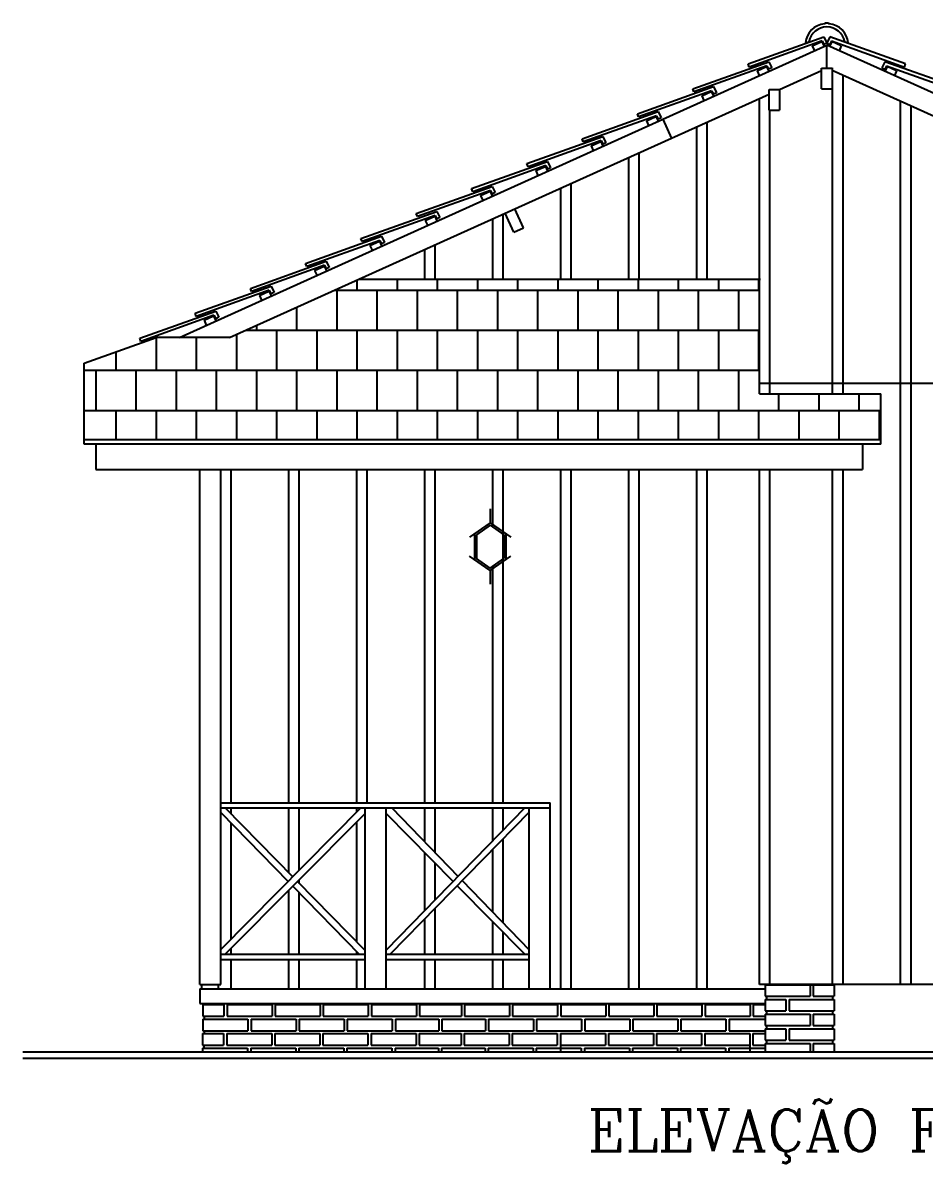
# Model space of a CAD drawing. Extents: x -7 to 295, y -11 to 39.
# Drawn here: x 197.5 to 201.8, y 20.18 to 25.63 of the extents above; entities that cross this region are included whole.
import ezdxf
from ezdxf.enums import TextEntityAlignment as Align

# ---------------------------------------------------------------- set-up
doc = ezdxf.new("R2010")
doc.units = 0
doc.header["$LTSCALE"] = 20
doc.layers.get('0').update_dxf_attribs({"linetype": 'CONTINUOUS'})
for name, color, linetype in [('COTAS', 244, 'CONTINUOUS'), ('MADEIRAME', 244, 'CONTINUOUS'), ('PAREDE', 250, 'CONTINUOUS'), ('TELHADO', 1, 'CONTINUOUS'), ('TEXTO', 244, 'CONTINUOUS'), ('VISTAL', 30, 'CONTINUOUS'), ('VISTAP', 244, 'CONTINUOUS')]:
    doc.layers.add(name, color=color, linetype=linetype)
doc.styles.add('ROMANC', font='romanc.shx', dxfattribs={"height": 0.08})

# ---------------------------------------------------------------- blocks, each defined once
blk = doc.blocks.new('*X29')
at = {"color": 0, "linetype": 'CONTINUOUS'}
for p, q in [((-22.176, -12.48), (-22.176, -12.4315)), ((-21.984, -12.48), (-21.984, -12.4288)), ((-21.792, -12.48), (-21.792, -12.4288)), ((-21.6, -12.48), (-21.6, -12.4288)), ((-21.408, -12.48), (-21.408, -12.4288)), ((-21.216, -12.48), (-21.216, -12.4288)), ((-21.024, -12.48), (-21.024, -12.4288)), ((-20.832, -12.48), (-20.832, -12.4288)), ((-20.64, -12.48), (-20.64, -12.4288)), ((-20.448, -12.48), (-20.448, -12.4288)), ((-20.256, -12.48), (-20.256, -12.4288)), ((-22.2835, -12.48), (-20.2533, -12.48)), ((-22.272, -12.672), (-22.272, -12.48)), ((-22.08, -12.672), (-22.08, -12.48)), ((-21.888, -12.672), (-21.888, -12.48)), ((-21.696, -12.672), (-21.696, -12.48)), ((-21.504, -12.672), (-21.504, -12.48)), ((-21.312, -12.672), (-21.312, -12.48)), ((-21.12, -12.672), (-21.12, -12.48)), ((-20.928, -12.672), (-20.928, -12.48)), ((-20.736, -12.672), (-20.736, -12.48)), ((-20.544, -12.672), (-20.544, -12.48)), ((-20.352, -12.672), (-20.352, -12.48)), ((-22.464, -12.672), (-22.464, -12.5615)), ((-22.656, -12.672), (-22.656, -12.6481)), ((-23.136, -12.864), (-23.136, -12.7071)), ((-22.944, -12.864), (-22.944, -12.7071)), ((-22.752, -12.864), (-22.752, -12.6914)), ((-22.7089, -12.672), (-20.2533, -12.672)), ((-22.56, -12.864), (-22.56, -12.672)), ((-22.368, -12.864), (-22.368, -12.672)), ((-22.176, -12.864), (-22.176, -12.672)), ((-21.984, -12.864), (-21.984, -12.672)), ((-21.792, -12.864), (-21.792, -12.672)), ((-21.6, -12.864), (-21.6, -12.672)), ((-21.408, -12.864), (-21.408, -12.672)), ((-21.216, -12.864), (-21.216, -12.672)), ((-21.024, -12.864), (-21.024, -12.672)), ((-20.832, -12.864), (-20.832, -12.672)), ((-20.64, -12.864), (-20.64, -12.672)), ((-20.448, -12.864), (-20.448, -12.672)), ((-20.256, -12.864), (-20.256, -12.672)), ((-23.328, -12.864), (-23.328, -12.7751)), ((-23.4814, -12.864), (-20.2533, -12.864)), ((-23.424, -13.056), (-23.424, -12.864)), ((-23.232, -13.056), (-23.232, -12.864)), ((-23.04, -13.056), (-23.04, -12.864)), ((-22.848, -13.056), (-22.848, -12.864)), ((-22.656, -13.056), (-22.656, -12.864)), ((-22.464, -13.056), (-22.464, -12.864)), ((-22.272, -13.056), (-22.272, -12.864)), ((-22.08, -13.056), (-22.08, -12.864)), ((-21.888, -13.056), (-21.888, -12.864)), ((-21.696, -13.056), (-21.696, -12.864)), ((-21.504, -13.056), (-21.504, -12.864)), ((-21.312, -13.056), (-21.312, -12.864)), ((-21.12, -13.056), (-21.12, -12.864)), ((-20.928, -13.056), (-20.928, -12.864)), ((-20.736, -13.056), (-20.736, -12.864)), ((-20.544, -13.056), (-20.544, -12.864)), ((-20.352, -13.056), (-20.352, -12.864)), ((-20.16, -13.056), (-20.16, -12.9765)), ((-19.968, -13.056), (-19.968, -12.9765)), ((-19.776, -13.056), (-19.776, -12.9765)), ((-23.4814, -13.056), (-19.6726, -13.056)), ((-23.328, -13.1971), (-23.328, -13.056)), ((-23.136, -13.1971), (-23.136, -13.056)), ((-22.944, -13.1971), (-22.944, -13.056)), ((-22.752, -13.1971), (-22.752, -13.056)), ((-22.56, -13.1971), (-22.56, -13.056)), ((-22.368, -13.1971), (-22.368, -13.056)), ((-22.176, -13.1971), (-22.176, -13.056)), ((-21.984, -13.1971), (-21.984, -13.056)), ((-21.792, -13.1971), (-21.792, -13.056)), ((-21.6, -13.1971), (-21.6, -13.056)), ((-21.408, -13.1971), (-21.408, -13.056)), ((-21.216, -13.1971), (-21.216, -13.056)), ((-21.024, -13.1971), (-21.024, -13.056)), ((-20.832, -13.1971), (-20.832, -13.056)), ((-20.64, -13.1971), (-20.64, -13.056)), ((-20.448, -13.1971), (-20.448, -13.056)), ((-20.256, -13.1971), (-20.256, -13.056)), ((-20.064, -13.1971), (-20.064, -13.056)), ((-19.872, -13.1971), (-19.872, -13.056)), ((-19.68, -13.1971), (-19.68, -13.056))]:
    blk.add_line(p, q, dxfattribs=at)

msp = doc.modelspace()

# ---------------------------------------------------------------- linework, layer by layer
at = {"layer": 'COTAS', "color": 1, "linetype": 'CONTINUOUS'}
for p, q in [((199.1116, 21.8783), (198.4419, 21.2005)), ((198.4623, 21.8783), (198.7857, 21.5485)), ((199.8952, 21.8783), (199.2319, 21.197)), ((199.2592, 21.8783), (199.5764, 21.5508)), ((198.4419, 21.8561), (198.7637, 21.5262)), ((199.1319, 21.8514), (198.4623, 21.1783)), ((199.2319, 21.8509), (199.5523, 21.526)), ((199.9169, 21.8576), (199.2512, 21.1783)), ((198.7859, 21.5035), (199.1031, 21.1783)), ((198.808, 21.5258), (199.1319, 21.1954)), ((199.5722, 21.5058), (199.8952, 21.1783)), ((199.5962, 21.5303), (199.9169, 21.199)), ((199.1275, 21.1533), (199.1319, 21.1488)), ((200.0653, 20.7439), (200.0653, 20.7101)), ((200.0653, 20.7289), (200.1653, 20.7289)), ((200.8703, 20.7289), (200.9703, 20.7289)), ((200.9703, 20.7439), (200.9703, 20.7101))]:
    msp.add_line(p, q, dxfattribs=at)
at = {"layer": 'MADEIRAME'}
for p, q in [((201.2697, 25.5229), (201.3153, 25.5434)), ((201.4081, 25.5229), (201.3625, 25.5434)), ((201.0054, 25.4036), (201.0509, 25.4242)), ((201.6724, 25.4036), (201.6269, 25.4242)), ((200.741, 25.2843), (200.7866, 25.3049)), ((198.2452, 24.1283), (200.5552, 25.1724)), ((200.4767, 25.165), (200.5223, 25.1856)), ((198.4835, 24.1283), (200.5961, 25.0817)), ((200.2124, 25.0457), (200.258, 25.0663)), ((199.9481, 24.9264), (199.9936, 24.947)), ((199.6837, 24.8071), (199.7293, 24.8277)), ((199.4194, 24.6878), (199.465, 24.7084)), ((199.1551, 24.5685), (199.2007, 24.5891)), ((198.8908, 24.4492), (198.9363, 24.4698)), ((198.6264, 24.3299), (198.672, 24.3505)), ((198.3621, 24.2107), (198.4077, 24.2312))]:
    msp.add_line(p, q, dxfattribs=at)
at = {"layer": 'MADEIRAME', "linetype": 'CONTINUOUS'}
for p, q in [((201.3153, 25.5434), (201.3256, 25.5207)), ((201.3625, 25.5434), (201.3522, 25.5207)), ((201.2697, 25.5229), (201.28, 25.5001)), ((201.4081, 25.5229), (201.3978, 25.5001)), ((201.0509, 25.4242), (201.0612, 25.4014)), ((201.6269, 25.4242), (201.6166, 25.4014)), ((201.0054, 25.4036), (201.0157, 25.3808)), ((201.6724, 25.4036), (201.6621, 25.3808)), ((200.741, 25.2843), (200.7513, 25.2615)), ((200.7866, 25.3049), (200.7969, 25.2821)), ((200.4767, 25.165), (200.487, 25.1422)), ((200.5223, 25.1856), (200.5326, 25.1628)), ((200.2124, 25.0457), (200.2227, 25.0229)), ((200.258, 25.0663), (200.2682, 25.0435)), ((199.9936, 24.947), (200.0039, 24.9242)), ((199.9481, 24.9264), (199.9583, 24.9036)), ((199.7293, 24.8277), (199.7396, 24.8049)), ((199.6837, 24.8071), (199.694, 24.7843)), ((199.4194, 24.6878), (199.4297, 24.665)), ((199.465, 24.7084), (199.4753, 24.6856)), ((199.1551, 24.5685), (199.1654, 24.5457)), ((199.2007, 24.5891), (199.2109, 24.5663)), ((198.8908, 24.4492), (198.901, 24.4265)), ((198.9363, 24.4698), (198.9466, 24.447)), ((198.6264, 24.3299), (198.6367, 24.3072)), ((198.672, 24.3505), (198.6823, 24.3277)), ((198.4077, 24.2312), (198.418, 24.2084)), ((198.3621, 24.2107), (198.3724, 24.1879))]:
    msp.add_line(p, q, dxfattribs=at)
at = {"layer": 'MADEIRAME', "color": 1}
for p, q in [((200.555, 25.1729), (201.3389, 25.5267)), ((201.1127, 25.3149), (201.3139, 25.4057)), ((200.5961, 25.0817), (201.0627, 25.2923))]:
    msp.add_line(p, q, dxfattribs=at)
at = {"layer": 'MADEIRAME', "color": 1, "linetype": 'CONTINUOUS'}
for p, q in [((204.797, 23.9636), (201.3389, 25.5267)), ((201.3389, 25.417), (201.3389, 25.5267)), ((204.2462, 24.1049), (201.3639, 25.4057)), ((200.555, 25.1729), (200.5969, 25.0799))]:
    msp.add_line(p, q, dxfattribs=at)
at = {"layer": 'MADEIRAME', "color": 250, "linetype": 'CONTINUOUS'}
for p, q in [((201.3139, 25.417), (201.3639, 25.417)), ((201.3139, 25.317), (201.3139, 25.417)), ((201.3639, 25.4175), (201.3639, 25.317)), ((201.0627, 25.3151), (201.1127, 25.3151)), ((201.0627, 25.2151), (201.0627, 25.3151)), ((201.1127, 25.3151), (201.1127, 25.2151)), ((201.3139, 25.317), (201.3639, 25.317)), ((201.0627, 25.2151), (201.1127, 25.2151))]:
    msp.add_line(p, q, dxfattribs=at)
at = {"layer": 'PAREDE', "color": 30, "linetype": 'CONTINUOUS'}
for p, q in [((200.9623, 25.437), (201.3245, 25.5664)), ((201.3171, 25.5472), (200.968, 25.4221)), ((201.2365, 25.5371), (201.2535, 25.5432)), ((201.3171, 25.5472), (201.3252, 25.5305)), ((201.3245, 25.5664), (201.3388, 25.5367)), ((201.3388, 25.5367), (201.3252, 25.5305)), ((201.3536, 25.5663), (201.3393, 25.5366)), ((201.3393, 25.5366), (201.3526, 25.5305)), ((201.3607, 25.5472), (201.3526, 25.5305)), ((201.7155, 25.437), (201.3536, 25.5663)), ((201.3607, 25.5472), (201.7098, 25.4221)), ((200.698, 25.3177), (201.0611, 25.4475)), ((201.0528, 25.4279), (200.7037, 25.3029)), ((200.968, 25.4221), (200.9623, 25.437)), ((201.0528, 25.4279), (201.0608, 25.4112)), ((201.0611, 25.4475), (201.0754, 25.4178)), ((201.6167, 25.4475), (201.6024, 25.4178)), ((201.9798, 25.3177), (201.6167, 25.4475)), ((201.625, 25.4279), (201.6169, 25.4112)), ((201.625, 25.4279), (201.9741, 25.3029)), ((201.7098, 25.4221), (201.7155, 25.437)), ((201.0754, 25.4178), (201.0608, 25.4112)), ((201.6024, 25.4178), (201.6169, 25.4112)), ((200.4337, 25.1984), (200.7968, 25.3282)), ((200.7037, 25.3029), (200.698, 25.3177)), ((200.7968, 25.3282), (200.8111, 25.2985)), ((200.7885, 25.3086), (200.4394, 25.1836)), ((200.7885, 25.3086), (200.7965, 25.2919)), ((200.8111, 25.2985), (200.7965, 25.2919)), ((200.1693, 25.0791), (200.5325, 25.2089)), ((200.5325, 25.2089), (200.5468, 25.1792)), ((200.5241, 25.1893), (200.175, 25.0643)), ((200.4394, 25.1836), (200.4337, 25.1984)), ((200.5241, 25.1893), (200.5322, 25.1726)), ((200.5468, 25.1792), (200.5322, 25.1726)), ((199.905, 24.9598), (200.2681, 25.0896)), ((200.2598, 25.07), (199.9107, 24.945)), ((200.175, 25.0643), (200.1693, 25.0791)), ((200.2598, 25.07), (200.2679, 25.0533)), ((200.2824, 25.0599), (200.2679, 25.0533)), ((200.2681, 25.0896), (200.2824, 25.0599)), ((199.6407, 24.8405), (200.0038, 24.9703)), ((199.9955, 24.9507), (199.6464, 24.8257)), ((199.9107, 24.945), (199.905, 24.9598)), ((199.9955, 24.9507), (200.0035, 24.934)), ((200.0181, 24.9406), (200.0035, 24.934)), ((200.0038, 24.9703), (200.0181, 24.9406)), ((199.3763, 24.7212), (199.7395, 24.851)), ((199.7312, 24.8314), (199.3821, 24.7064)), ((199.6464, 24.8257), (199.6407, 24.8405)), ((199.7312, 24.8314), (199.7392, 24.8147)), ((199.7538, 24.8214), (199.7392, 24.8147)), ((199.7395, 24.851), (199.7538, 24.8214)), ((199.112, 24.602), (199.4752, 24.7317)), ((199.4668, 24.7121), (199.1177, 24.5871)), ((199.3821, 24.7064), (199.3763, 24.7212)), ((199.4668, 24.7121), (199.4749, 24.6954)), ((199.4752, 24.7317), (199.4894, 24.7021)), ((199.4894, 24.7021), (199.4749, 24.6954)), ((198.8477, 24.4827), (199.2108, 24.6124)), ((199.1177, 24.5871), (199.112, 24.602)), ((199.2108, 24.6124), (199.2251, 24.5828)), ((199.2025, 24.5928), (198.8534, 24.4678)), ((199.2025, 24.5928), (199.2106, 24.5761)), ((199.2251, 24.5828), (199.2106, 24.5761)), ((198.5834, 24.3634), (198.9465, 24.4931)), ((198.9465, 24.4931), (198.9608, 24.4635)), ((198.9382, 24.4735), (198.5891, 24.3485)), ((198.8534, 24.4678), (198.8477, 24.4827)), ((198.9382, 24.4735), (198.9462, 24.4568)), ((198.9608, 24.4635), (198.9462, 24.4568)), ((198.319, 24.2441), (198.6822, 24.3738)), ((198.6739, 24.3542), (198.3247, 24.2292)), ((198.5891, 24.3485), (198.5834, 24.3634)), ((198.6739, 24.3542), (198.6819, 24.3375)), ((198.6965, 24.3442), (198.6819, 24.3375)), ((198.6822, 24.3738), (198.6965, 24.3442)), ((198.0547, 24.1248), (198.4179, 24.2545)), ((198.4095, 24.235), (198.0604, 24.1099)), ((198.3247, 24.2292), (198.319, 24.2441)), ((198.4095, 24.235), (198.4176, 24.2183)), ((198.4321, 24.2249), (198.4176, 24.2183)), ((198.4179, 24.2545), (198.4321, 24.2249)), ((197.7888, 24.0055), (198.1324, 24.1283)), ((198.0604, 24.1099), (198.0547, 24.1248))]:
    msp.add_line(p, q, dxfattribs=at)
at = {"layer": 'PAREDE', "linetype": 'CONTINUOUS'}
msp.add_line((199.8433, 24.6323), (199.889, 24.6529), dxfattribs=at)
at = {"layer": 'TELHADO', "color": 30, "linetype": 'CONTINUOUS'}
for p, q in [((201.3277, 25.629), (201.3304, 25.6336)), ((201.3304, 25.6336), (201.3475, 25.6336)), ((201.3475, 25.6336), (201.3501, 25.629)), ((201.4243, 25.5432), (201.4413, 25.5371)), ((199.1002, 24.4066), (201.0225, 24.4066)), ((198.4835, 24.1283), (198.1324, 24.1283))]:
    msp.add_line(p, q, dxfattribs=at)
at = {"layer": 'TELHADO', "linetype": 'CONTINUOUS'}
msp.add_line((201.0169, 23.8589), (201.5976, 23.8589), dxfattribs=at)
at = {"layer": 'TELHADO', "color": 1, "linetype": 'CONTINUOUS'}
for p, q in [((201.5976, 23.6383), (197.7888, 23.6383)), ((201.5976, 23.6183), (197.7888, 23.6183)), ((198.3419, 21.0133), (201.0437, 21.0133))]:
    msp.add_line(p, q, dxfattribs=at)
at = {"layer": 'TELHADO', "color": 246, "linetype": 'CONTINUOUS'}
for p, q in [((199.7294, 23.3083), (199.7294, 23.2423)), ((199.6544, 23.1901), (199.6544, 23.0654)), ((199.6644, 23.1849), (199.6644, 23.0706)), ((199.7944, 23.1849), (199.7944, 23.0706)), ((199.8044, 23.1901), (199.8044, 23.0654)), ((199.7294, 23.0132), (199.7294, 22.9483))]:
    msp.add_line(p, q, dxfattribs=at)
at = {"layer": 'TELHADO', "color": 244, "linetype": 'CONTINUOUS'}
for p, q in [((199.7294, 23.2423), (199.6307, 23.1735)), ((199.7294, 23.2423), (199.8282, 23.1735)), ((199.7294, 23.2301), (199.6644, 23.1849)), ((199.7294, 23.2301), (199.7944, 23.1849)), ((199.7294, 23.0132), (199.6307, 23.0819)), ((199.7294, 23.0132), (199.8282, 23.0819)), ((199.7294, 23.0254), (199.6644, 23.0706)), ((199.7294, 23.0254), (199.7944, 23.0706)), ((198.3419, 21.0333), (198.4419, 21.0333))]:
    msp.add_line(p, q, dxfattribs=at)
at = {"layer": 'TELHADO', "color": 30, "linetype": 'CONTINUOUS'}
for radius, start, end in [(0.103, 96.2483, 174.1963), (0.087, 10.9412, 169.0588), (0.103, 5.8037, 83.7517)]:
    msp.add_arc((201.3389, 25.5267), radius, start, end, dxfattribs=at)
at = {"layer": 'VISTAL', "color": 30, "linetype": 'CONTINUOUS'}
for p, q in [((200.7169, 24.4066), (200.7169, 25.1363)), ((200.3919, 24.4066), (200.3919, 24.9896)), ((200.0669, 24.4066), (200.0669, 24.8429)), ((199.7419, 24.4066), (199.7419, 24.6963)), ((199.4169, 24.4066), (199.4169, 24.5496)), ((198.7669, 21.9033), (198.7669, 23.4972)), ((199.0919, 21.9033), (199.0919, 23.4972)), ((199.4169, 21.9033), (199.4169, 23.4972)), ((199.7419, 23.2214), (199.7419, 23.4972)), ((200.0669, 21.0133), (200.0669, 23.4972)), ((200.3919, 21.0133), (200.3919, 23.4972)), ((200.7169, 21.0133), (200.7169, 23.4972)), ((199.7419, 21.9033), (199.7419, 23.0341)), ((198.7669, 21.5676), (198.7669, 21.8783)), ((199.0919, 21.8584), (199.0919, 21.8783)), ((199.4169, 21.7154), (199.4169, 21.8783)), ((199.7419, 21.7209), (199.7419, 21.8783)), ((199.0919, 21.2362), (199.0919, 21.8112)), ((199.4169, 21.387), (199.4169, 21.6633)), ((199.7419, 21.3797), (199.7419, 21.679)), ((198.7669, 21.1783), (198.7669, 21.4845)), ((199.4169, 21.1783), (199.4169, 21.3474)), ((199.7419, 21.1783), (199.7419, 21.3337)), ((199.0919, 21.1783), (199.0919, 21.1898)), ((198.7669, 21.0133), (198.7669, 21.1533)), ((199.0919, 21.0133), (199.0919, 21.1533)), ((199.4169, 21.0133), (199.4169, 21.1533)), ((199.7419, 21.0133), (199.7419, 21.1533))]:
    msp.add_line(p, q, dxfattribs=at)
at = {"layer": 'VISTAL', "color": 1, "linetype": 'CONTINUOUS'}
for p, q in [((198.3419, 21.0333), (198.3419, 23.4972)), ((198.4419, 21.0333), (198.4419, 23.4972)), ((198.4419, 21.9033), (200.0169, 21.9033)), ((198.4419, 21.8783), (200.0169, 21.8783)), ((198.4419, 21.1783), (199.1319, 21.1783)), ((199.2319, 21.1783), (199.9169, 21.1783)), ((198.4419, 21.1533), (199.1319, 21.1533)), ((199.2319, 21.1533), (199.9169, 21.1533))]:
    msp.add_line(p, q, dxfattribs=at)
at = {"layer": 'VISTAL', "color": 244, "linetype": 'CONTINUOUS'}
for p, q in [((198.3419, 21.0133), (198.3419, 20.9433)), ((198.3519, 21.0133), (198.3519, 21.0333)), ((198.4319, 21.0133), (198.4319, 21.0333)), ((198.3419, 20.9433), (201.0437, 20.9433))]:
    msp.add_line(p, q, dxfattribs=at)
at = {"layer": 'VISTAP', "color": 1}
for p, q in [((201.3669, 23.8589), (201.3669, 25.4043)), ((201.4169, 23.8589), (201.4169, 25.3817)), ((201.0169, 23.8589), (201.0169, 25.2717)), ((201.6919, 21.0333), (201.6919, 25.2576)), ((201.0666, 23.8589), (201.0666, 25.2151)), ((201.7419, 21.0333), (201.7419, 25.2351)), ((197.7888, 23.6183), (197.7888, 24.0055)), ((201.5976, 23.6183), (201.5976, 23.8589)), ((201.0169, 21.0333), (201.0169, 23.4972)), ((201.0666, 21.0333), (201.0666, 23.4972)), ((201.3669, 21.0333), (201.3669, 23.4972)), ((201.4169, 21.0333), (201.4169, 23.4972)), ((199.1319, 21.0133), (199.1319, 21.8783)), ((199.2319, 21.0133), (199.2319, 21.8783)), ((199.9169, 21.0133), (199.9169, 21.8783)), ((200.0169, 21.0133), (200.0169, 21.9033)), ((204.3419, 21.0333), (201.0169, 21.0333))]:
    msp.add_line(p, q, dxfattribs=at)
at = {"layer": 'VISTAP', "color": 30}
for p, q in [((200.7669, 24.4066), (200.7669, 25.1588)), ((200.4419, 24.4066), (200.4419, 25.0122)), ((200.1169, 24.4066), (200.1169, 24.8655)), ((199.7919, 24.4066), (199.7919, 24.7188)), ((199.4669, 24.4438), (199.4669, 24.5721)), ((199.4669, 24.4066), (199.4669, 24.4438)), ((198.4919, 21.9033), (198.4919, 23.4972)), ((198.8169, 21.9033), (198.8169, 23.4972)), ((199.1419, 21.9033), (199.1419, 23.4972)), ((199.4669, 21.9033), (199.4669, 23.4972)), ((199.7919, 21.9033), (199.7919, 23.4972)), ((200.1169, 21.0133), (200.1169, 23.4972)), ((200.4419, 21.0133), (200.4419, 23.4972)), ((200.7669, 21.0133), (200.7669, 23.4972)), ((198.4919, 21.848), (198.4919, 21.8783)), ((198.8169, 21.5801), (198.8169, 21.8783)), ((199.4669, 21.6638), (199.4669, 21.8783)), ((199.7919, 21.7722), (199.7919, 21.8783)), ((198.4919, 21.2511), (198.4919, 21.8048)), ((199.7919, 21.3281), (199.7919, 21.73)), ((199.4669, 21.4384), (199.4669, 21.6126)), ((198.8169, 21.5166), (198.8169, 21.5348)), ((198.8169, 21.1783), (198.8169, 21.4717)), ((199.4669, 21.1783), (199.4669, 21.3985)), ((199.7919, 21.1783), (199.7919, 21.283)), ((198.4919, 21.1783), (198.4919, 21.2081)), ((198.4919, 21.0133), (198.4919, 21.1533)), ((198.8169, 21.0133), (198.8169, 21.1533)), ((199.4669, 21.0133), (199.4669, 21.1533)), ((199.7919, 21.0133), (199.7919, 21.1533))]:
    msp.add_line(p, q, dxfattribs=at)
at = {"layer": 'VISTAP', "color": 250}
for p, q in [((199.8433, 24.6323), (199.8022, 24.7234)), ((199.8889, 24.6529), (199.8478, 24.744))]:
    msp.add_line(p, q, dxfattribs=at)
at = {"layer": 'VISTAP', "linetype": 'CONTINUOUS'}
for p, q in [((204.3419, 23.9083), (201.0169, 23.9083)), ((197.8453, 23.6183), (197.8453, 23.4972)), ((201.5103, 23.6183), (201.5103, 23.4972)), ((197.8453, 23.4972), (201.5103, 23.4972))]:
    msp.add_line(p, q, dxfattribs=at)
at = {"layer": 'VISTAP'}
for p, q in [((201.0437, 21.0321), (201.0437, 20.9771)), ((201.0437, 21.0321), (201.3737, 21.0321)), ((201.2587, 21.0321), (201.2587, 20.9771)), ((201.2737, 21.0321), (201.2737, 20.9771)), ((201.3737, 21.0321), (201.3737, 20.9771)), ((201.0437, 20.9771), (201.2587, 20.9771)), ((201.0437, 20.9621), (201.0437, 20.9071)), ((201.0437, 20.9621), (201.1437, 20.9621)), ((201.0507, 20.9771), (201.0507, 20.9621)), ((201.1437, 20.9621), (201.1437, 20.9071)), ((201.1587, 20.9621), (201.1587, 20.9071)), ((201.1587, 20.9621), (201.3737, 20.9621)), ((201.2737, 20.9771), (201.3737, 20.9771)), ((201.3667, 20.9771), (201.3667, 20.9621)), ((201.3737, 20.9621), (201.3737, 20.9071)), ((201.0437, 20.9071), (201.1437, 20.9071)), ((201.0437, 20.8921), (201.0437, 20.8371)), ((201.0437, 20.8921), (201.2587, 20.8921)), ((201.0507, 20.9071), (201.0507, 20.8921)), ((201.1587, 20.9071), (201.3737, 20.9071)), ((201.2587, 20.8921), (201.2587, 20.8371)), ((201.2737, 20.8921), (201.2737, 20.8371)), ((201.2737, 20.8921), (201.3737, 20.8921)), ((201.3667, 20.9071), (201.3667, 20.8921)), ((201.3737, 20.8921), (201.3737, 20.8371)), ((201.0437, 20.8371), (201.2587, 20.8371)), ((201.0507, 20.8371), (201.0507, 20.8221)), ((201.2737, 20.8371), (201.3737, 20.8371)), ((201.3667, 20.8371), (201.3667, 20.8221)), ((201.0437, 20.8221), (201.0437, 20.7671)), ((201.0437, 20.8221), (201.1437, 20.8221)), ((201.1437, 20.8221), (201.1437, 20.7671)), ((201.1587, 20.8221), (201.1587, 20.7671)), ((201.1587, 20.8221), (201.3737, 20.8221)), ((201.3737, 20.8221), (201.3737, 20.7671)), ((201.0437, 20.7671), (201.1437, 20.7671)), ((201.0437, 20.7521), (201.0437, 20.7101)), ((201.0437, 20.7521), (201.2587, 20.7521)), ((201.0507, 20.7671), (201.0507, 20.7521)), ((201.1587, 20.7671), (201.3737, 20.7671)), ((201.2587, 20.7521), (201.2587, 20.7101)), ((201.2737, 20.7521), (201.2737, 20.7101)), ((201.2737, 20.7521), (201.3737, 20.7521)), ((201.3667, 20.7671), (201.3667, 20.7521)), ((201.3737, 20.7521), (201.3737, 20.7101))]:
    msp.add_line(p, q, dxfattribs=at)
at = {"layer": 'VISTAP', "color": 244, "linetype": 'CONTINUOUS'}
for p, q in [((198.3569, 20.9371), (198.4569, 20.9371)), ((198.3569, 20.9371), (198.3569, 20.8821)), ((198.4569, 20.9371), (198.4569, 20.8821)), ((198.4719, 20.9371), (198.6869, 20.9371)), ((198.4719, 20.9371), (198.4719, 20.8821)), ((198.6869, 20.9371), (198.6869, 20.8821)), ((198.7019, 20.9371), (198.9169, 20.9371)), ((198.7019, 20.9371), (198.7019, 20.8821)), ((198.9169, 20.9371), (198.9169, 20.8821)), ((198.9319, 20.9371), (199.1469, 20.9371)), ((198.9319, 20.9371), (198.9319, 20.8821)), ((199.1469, 20.9371), (199.1469, 20.8821)), ((199.1619, 20.9371), (199.1619, 20.8821)), ((199.1619, 20.9371), (199.3769, 20.9371)), ((199.3769, 20.9371), (199.3769, 20.8821)), ((199.3919, 20.9371), (199.3919, 20.8821)), ((199.3919, 20.9371), (199.4919, 20.9371)), ((199.4919, 20.9371), (199.5919, 20.9371)), ((199.5919, 20.9371), (199.5919, 20.8821)), ((199.6069, 20.9371), (199.8219, 20.9371)), ((199.6069, 20.9371), (199.6069, 20.8821)), ((199.8219, 20.9371), (199.8219, 20.8821)), ((199.8369, 20.9371), (199.8369, 20.8821)), ((199.8369, 20.9371), (200.0519, 20.9371)), ((200.0519, 20.9371), (200.0519, 20.8821)), ((200.0669, 20.9371), (200.2819, 20.9371)), ((200.0669, 20.9371), (200.0669, 20.8821)), ((200.2819, 20.9371), (200.2819, 20.8821)), ((200.2969, 20.9371), (200.5119, 20.9371)), ((200.2969, 20.9371), (200.2969, 20.8821)), ((200.5119, 20.9371), (200.5119, 20.8821)), ((200.5269, 20.9371), (200.7419, 20.9371)), ((200.5269, 20.9371), (200.5269, 20.8821)), ((200.7419, 20.9371), (200.7419, 20.8821)), ((200.7569, 20.9371), (200.7569, 20.8821)), ((200.7569, 20.9371), (200.9719, 20.9371)), ((200.9719, 20.9371), (200.9719, 20.8821)), ((200.9869, 20.9371), (200.9869, 20.8821)), ((200.9869, 20.9371), (201.0437, 20.9371)), ((198.3569, 20.8821), (198.4569, 20.8821)), ((198.3569, 20.8671), (198.3569, 20.8121)), ((198.3569, 20.8671), (198.5719, 20.8671)), ((198.3569, 20.867), (198.4435, 20.867)), ((198.3633, 20.8821), (198.3633, 20.867)), ((198.4242, 20.8821), (198.4569, 20.8821)), ((198.4719, 20.8821), (198.5435, 20.8821)), ((198.4719, 20.8821), (198.5242, 20.8821)), ((198.5392, 20.8821), (198.6869, 20.8821)), ((198.5719, 20.8671), (198.5719, 20.8121)), ((198.5869, 20.8671), (198.8019, 20.8671)), ((198.5869, 20.8671), (198.5869, 20.8121)), ((198.7019, 20.8821), (198.9169, 20.8821)), ((198.8019, 20.8671), (198.8019, 20.8121)), ((198.8169, 20.8671), (199.0319, 20.8671)), ((198.8169, 20.8671), (198.8169, 20.8121)), ((198.9319, 20.8821), (199.1469, 20.8821)), ((199.0319, 20.8671), (199.0319, 20.8121)), ((199.0469, 20.8671), (199.2619, 20.8671)), ((199.0469, 20.8671), (199.0469, 20.8121)), ((199.1619, 20.8821), (199.3769, 20.8821)), ((199.2619, 20.8671), (199.2619, 20.8121)), ((199.2769, 20.8671), (199.2769, 20.8121)), ((199.2769, 20.8671), (199.4845, 20.8671)), ((199.3919, 20.8821), (199.4919, 20.8821)), ((199.4845, 20.8671), (199.4845, 20.8121)), ((199.4919, 20.8821), (199.5919, 20.8821)), ((199.4983, 20.8671), (199.4983, 20.8121)), ((199.4983, 20.8671), (199.7069, 20.8671)), ((199.4983, 20.867), (199.5785, 20.867)), ((199.5592, 20.8821), (199.5919, 20.8821)), ((199.6069, 20.8821), (199.6592, 20.8821)), ((199.6069, 20.8821), (199.6785, 20.8821)), ((199.6742, 20.8821), (199.8219, 20.8821)), ((199.7069, 20.8671), (199.7069, 20.8121)), ((199.7219, 20.8671), (199.9369, 20.8671)), ((199.7219, 20.8671), (199.7219, 20.8121)), ((199.8369, 20.8821), (200.0519, 20.8821)), ((199.9369, 20.8671), (199.9369, 20.8121)), ((199.9519, 20.8671), (199.9519, 20.8121)), ((199.9519, 20.8671), (200.1669, 20.8671)), ((200.0669, 20.8821), (200.2819, 20.8821)), ((200.1669, 20.8671), (200.1669, 20.8121)), ((200.1819, 20.8671), (200.3969, 20.8671)), ((200.1819, 20.8671), (200.1819, 20.8121)), ((200.2969, 20.8821), (200.5119, 20.8821)), ((200.3969, 20.8671), (200.3969, 20.8121)), ((200.4119, 20.8671), (200.6269, 20.8671)), ((200.4119, 20.8671), (200.4119, 20.8121)), ((200.5269, 20.8821), (200.7419, 20.8821)), ((200.6269, 20.8671), (200.6269, 20.8121)), ((200.6419, 20.8671), (200.8569, 20.8671)), ((200.6419, 20.8671), (200.6419, 20.8121)), ((200.7569, 20.8821), (200.9719, 20.8821)), ((200.8569, 20.8671), (200.8569, 20.8121)), ((200.8719, 20.8671), (201.0437, 20.8671)), ((200.8719, 20.8671), (200.8719, 20.8121)), ((200.9869, 20.8821), (201.0437, 20.8821)), ((198.3553, 20.7989), (198.3553, 20.7439)), ((198.3553, 20.7989), (198.4553, 20.7989)), ((198.3569, 20.8121), (198.5719, 20.8121)), ((198.3633, 20.8121), (198.3633, 20.7989)), ((198.4553, 20.7989), (198.4553, 20.7439)), ((198.4703, 20.7989), (198.4703, 20.7439)), ((198.4703, 20.7989), (198.6853, 20.7989)), ((198.5869, 20.8121), (198.8019, 20.8121)), ((198.6853, 20.7989), (198.6853, 20.7439)), ((198.7003, 20.7989), (198.9153, 20.7989)), ((198.7003, 20.7989), (198.7003, 20.7439)), ((198.8169, 20.8121), (199.0319, 20.8121)), ((198.9153, 20.7989), (198.9153, 20.7439)), ((198.9303, 20.7989), (198.9303, 20.7439)), ((198.9303, 20.7989), (199.1453, 20.7989)), ((199.0469, 20.8121), (199.2619, 20.8121)), ((199.1453, 20.7989), (199.1453, 20.7439)), ((199.1603, 20.7989), (199.3753, 20.7989)), ((199.1603, 20.7989), (199.1603, 20.7439)), ((199.2769, 20.8121), (199.4845, 20.8121)), ((199.3753, 20.7989), (199.3753, 20.7439)), ((199.3903, 20.7989), (199.3903, 20.7439)), ((199.3903, 20.7989), (199.4903, 20.7989)), ((199.4903, 20.7989), (199.5903, 20.7989)), ((199.4983, 20.8121), (199.7069, 20.8121)), ((199.5903, 20.7989), (199.5903, 20.7439)), ((199.6053, 20.7989), (199.6053, 20.7439)), ((199.6053, 20.7989), (199.8203, 20.7989)), ((199.7219, 20.8121), (199.9369, 20.8121)), ((199.8203, 20.7989), (199.8203, 20.7439)), ((199.8353, 20.7989), (199.8353, 20.7439)), ((199.8353, 20.7989), (200.0503, 20.7989)), ((199.9519, 20.8121), (200.1669, 20.8121)), ((200.0503, 20.7989), (200.0503, 20.7439)), ((200.8719, 20.8121), (201.0437, 20.8121)), ((200.9853, 20.7989), (201.042, 20.7989)), ((200.9853, 20.7989), (200.9853, 20.7439)), ((198.3553, 20.7439), (198.4553, 20.7439)), ((198.3553, 20.7289), (198.5703, 20.7289)), ((198.3553, 20.7289), (198.3553, 20.7101)), ((198.3553, 20.7288), (198.4418, 20.7288)), ((198.3617, 20.7439), (198.3617, 20.7288)), ((198.4226, 20.7439), (198.4553, 20.7439)), ((198.4703, 20.7439), (198.5226, 20.7439)), ((198.4703, 20.7439), (198.5418, 20.7439)), ((198.5376, 20.7439), (198.6853, 20.7439)), ((198.5703, 20.7289), (198.5703, 20.7101)), ((198.5853, 20.7289), (198.5853, 20.7101)), ((198.5853, 20.7289), (198.8003, 20.7289)), ((198.7003, 20.7439), (198.9153, 20.7439)), ((198.8003, 20.7289), (198.8003, 20.7101)), ((198.8153, 20.7289), (199.0303, 20.7289)), ((198.8153, 20.7289), (198.8153, 20.7101)), ((198.9303, 20.7439), (199.1453, 20.7439)), ((199.0303, 20.7289), (199.0303, 20.7101)), ((199.0453, 20.7289), (199.2603, 20.7289)), ((199.0453, 20.7289), (199.0453, 20.7101)), ((199.1603, 20.7439), (199.3753, 20.7439)), ((199.2603, 20.7289), (199.2603, 20.7101)), ((199.2753, 20.7289), (199.2753, 20.7101)), ((199.2753, 20.7289), (199.4829, 20.7289)), ((199.3903, 20.7439), (199.4903, 20.7439)), ((199.4829, 20.7289), (199.4829, 20.7101)), ((199.4903, 20.7439), (199.5903, 20.7439)), ((199.4967, 20.7289), (199.7053, 20.7289)), ((199.4967, 20.7289), (199.4967, 20.7101)), ((199.4967, 20.7288), (199.5768, 20.7288)), ((199.5576, 20.7439), (199.5903, 20.7439)), ((199.6053, 20.7439), (199.6768, 20.7439)), ((199.6053, 20.7439), (199.6576, 20.7439)), ((199.6726, 20.7439), (199.8203, 20.7439)), ((199.7053, 20.7289), (199.7053, 20.7101)), ((199.7203, 20.7289), (199.9353, 20.7289)), ((199.7203, 20.7289), (199.7203, 20.7101)), ((199.8353, 20.7439), (200.0503, 20.7439)), ((199.9353, 20.7289), (199.9353, 20.7101)), ((199.9503, 20.7289), (200.1653, 20.7289)), ((199.9503, 20.7289), (199.9503, 20.7101)), ((200.8703, 20.7289), (201.042, 20.7289)), ((200.9853, 20.7439), (201.042, 20.7439))]:
    msp.add_line(p, q, dxfattribs=at)
at = {"layer": 'VISTAP', "color": 1, "linetype": 'CONTINUOUS'}
for p, q in [((200.0653, 20.7989), (200.0653, 20.7439)), ((200.0653, 20.7989), (200.2803, 20.7989)), ((200.1819, 20.8121), (200.3969, 20.8121)), ((200.2803, 20.7989), (200.2803, 20.7439)), ((200.2953, 20.7989), (200.2953, 20.7439)), ((200.2953, 20.7989), (200.5103, 20.7989)), ((200.4119, 20.8121), (200.6269, 20.8121)), ((200.5103, 20.7989), (200.5103, 20.7439)), ((200.5253, 20.7989), (200.7403, 20.7989)), ((200.5253, 20.7989), (200.5253, 20.7439)), ((200.6419, 20.8121), (200.8569, 20.8121)), ((200.7403, 20.7989), (200.7403, 20.7439)), ((200.7553, 20.7989), (200.9703, 20.7989)), ((200.7553, 20.7989), (200.7553, 20.7439)), ((200.9703, 20.7989), (200.9703, 20.7439)), ((200.0653, 20.7439), (200.2803, 20.7439)), ((200.1653, 20.7289), (200.1653, 20.7101)), ((200.1803, 20.7289), (200.1803, 20.7101)), ((200.1803, 20.7289), (200.3953, 20.7289)), ((200.2953, 20.7439), (200.5103, 20.7439)), ((200.3953, 20.7289), (200.3953, 20.7101)), ((200.4103, 20.7289), (200.6253, 20.7289)), ((200.4103, 20.7289), (200.4103, 20.7101)), ((200.5253, 20.7439), (200.7403, 20.7439)), ((200.6253, 20.7289), (200.6253, 20.7101)), ((200.6403, 20.7289), (200.6403, 20.7101)), ((200.6403, 20.7289), (200.8553, 20.7289)), ((200.7553, 20.7439), (200.9703, 20.7439)), ((200.8553, 20.7289), (200.8553, 20.7101)), ((200.8703, 20.7289), (200.8703, 20.7101))]:
    msp.add_line(p, q, dxfattribs=at)
at = {"layer": 'VISTAP', "color": 92, "linetype": 'CONTINUOUS'}
for p, q in [((206.1274, 20.7101), (197.4958, 20.7101)), ((206.1274, 20.6801), (197.4958, 20.6801))]:
    msp.add_line(p, q, dxfattribs=at)

# ---------------------------------------------------------------- block references
at = {"layer": 'TELHADO', "color": 30, "linetype": 'CONTINUOUS'}
msp.add_blockref('*X29', (221.2702, 36.8354), dxfattribs=at)

# ---------------------------------------------------------------- texts
at = {"layer": 'TEXTO', "color": 5, "linetype": 'CONTINUOUS', "style": 'ROMANC'}
msp.add_text('ELEVAÇÃO FRONTAL', height=0.2, dxfattribs=at).set_placement((201.5803, 20.3336), align=Align.MIDDLE)

doc.saveas('drawing.dxf')
